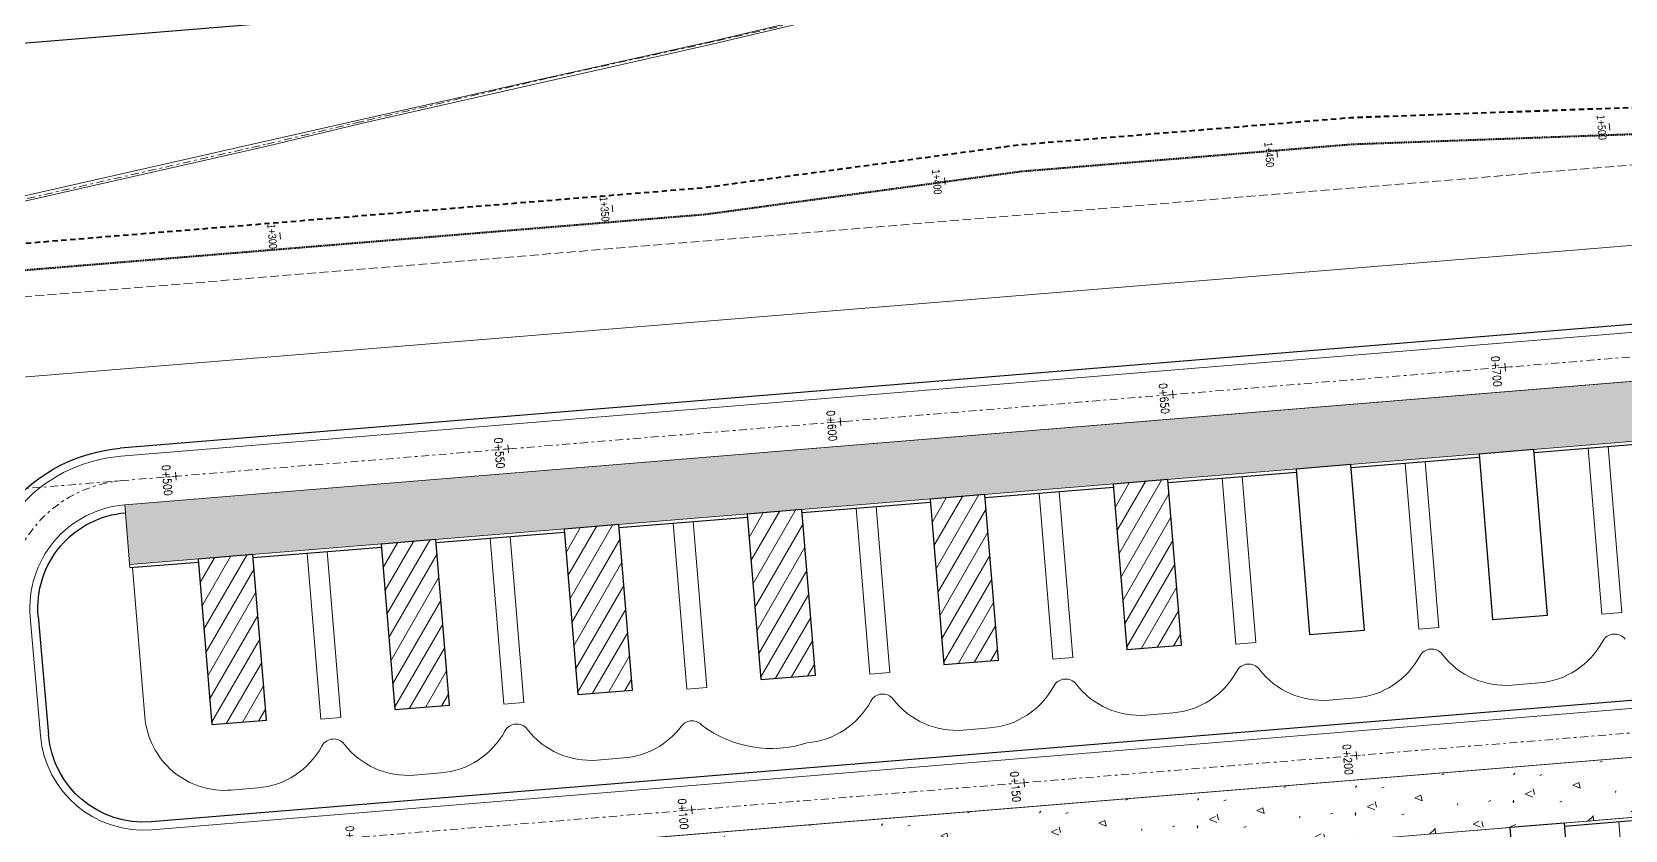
# Model space of a CAD drawing. Header units: metres. Extents: x -703672 to 3951284, y -4124475 to 4104628.
# Drawn here: x 327422.2 to 327661.1, y 4103863.3 to 4103983 of the extents above; entities that cross this region are included whole.
import ezdxf

# ---------------------------------------------------------------- set-up
doc = ezdxf.new("R2010")
doc.units = ezdxf.units.M
doc.header["$MEASUREMENT"] = 0
for name, pattern in [('DGN Style 2', [1.328383, 0.79703, -0.531353]), ('DGN Style 3', [1.859736, 1.328383, -0.531353]), ('DGN Style 7', [2.656765, 1.195544, -0.531353, 0.398515, -0.531353])]:
    doc.linetypes.add(name, pattern=pattern)
for name, color, linetype, lineweight in [('0_가배수로', 6, 'DGN Style 2', 40), ('C-ALGN-STAT', 8, 'Continuous', 0), ('C-ALGN-STAT1', 8, 'Continuous', 0), ('C-ANNO-PATT', 251, 'Continuous', 0), ('C-ANNO-TEXT', 7, 'Continuous', 25), ('C-APRN-OTLN', 7, 'Continuous', 0), ('C-PADS-OTLN', 9, 'Continuous', 30), ('C-PROP-CONS(Alpha)', 7, 'DGN Style 2', 40), ('C-ROAD-CNTR', 8, 'DGN Style 7', 0), ('C-ROAD-CURB', 9, 'Continuous', 0), ('C-ROAD-OTLN', 7, 'Continuous', 0), ('C-SITE-EROS', 252, 'Continuous', 0), ('V-DTCH-CNTR', 252, 'DGN Style 7', 0), ('V-DTCH-TOP~', 252, 'Continuous', 0)]:
    doc.layers.add(name, color=color, linetype=linetype, lineweight=lineweight)
doc.styles.add('DGN', font='ENGINEERING.shx', dxfattribs={"width": 0.85, "height": 1.2})
doc.styles.add('Style-ENGINEERING', font='ENGINEERING.shx')

# ---------------------------------------------------------------- blocks, each defined once
blk = doc.blocks.new('lbl_tic')
at = {"color": 0, "linetype": 'ByBlock', "lineweight": -2}
blk.add_line((0, -0.04165), (0, 0.04165), dxfattribs=at)

msp = doc.modelspace()

# ---------------------------------------------------------------- hatches: boundary and pattern name
at = {"layer": 'C-ANNO-PATT'}
h = msp.add_hatch(dxfattribs=at)
h.set_pattern_fill('CONCRT', color=256, style=0, pattern_type=2)
h.set_pattern_definition([(25.3149, (327648.367, 4103926.0021), (-34.2874615, -14.667574), [0.9851, -200.3872]), (283.1267, (327649.2575, 4103926.4233), (-23.072246, 105.406153), [0.8989, -191.3008]), (158.313, (327649.4617, 4103925.548), (-36.78241, 8.96714), [1.1851, -52.4889]), (41.9717, (327649.8998, 4103919.9814), (-76.677479, -65.737295), [2.0496, -115.33824]), (273.297, (327651.2409, 4103921.472), (-11.855964, 225.480351), [1.8162, -247.711]), (164.212, (327651.241, 4103919.472), (-160.222724, 46.735292), [1.65204, -203.076]), (23.1604, (327648.543, 4103932.0644), (-23.68996, -1.90014), [2.0497, -35.2433]), (254.807, (327650.241, 4103932.472), (8.102837, 36.402086), [1.8496, -162.262]), (145.372, (327650.241, 4103931.472), (-13.092415, 10.867286), [1.6727, -186.226]), (263.4329, (327654.8097, 4103925.1546), (19.317771, 156.475875), [0.2562, -217.6865]), (26.581, (327660.241, 4103925.472), (-79.172687, -42.102192), [0.3499, -126.52]), (26.581, (327646.241, 4103917.472), (-79.172687, -42.102192), [0.3499, -126.52]), (26.581, (327647.241, 4103923.472), (-79.172687, -42.102192), [0.3499, -126.52]), (236.8061, (327652.7377, 4103916.9439), (-10.597504, -12.76743), [0.3216, -149.97804]), (26.581, (327653.241, 4103929.472), (-79.172687, -42.102192), [0.3499, -126.52]), (26.581, (327643.241, 4103927.472), (-79.172687, -42.102192), [0.3499, -126.52]), (25.3149, (327641.2577, 4103924.6779), (-34.2874615, -14.667574), [0.9851, -200.3872]), (283.127, (327642.241, 4103925.472), (-23.072864, 105.406282), [0.8989, -191.301]), (158.313, (327642.3524, 4103924.2236), (-36.78241, 8.96714), [1.1851, -52.4889]), (25.3149, (327657.0897, 4103922.0618), (-34.2874615, -14.667574), [0.9851, -200.3872]), (283.127, (327658.241, 4103922.472), (-23.072864, 105.406282), [0.8989, -191.301]), (158.313, (327658.1843, 4103921.6076), (-36.78241, 8.96714), [1.1851, -52.4889]), (263.4329, (327650.1042, 4103936.3931), (19.317771, 156.475875), [0.2562, -217.6865]), (263.4329, (327663.139, 4103925.6789), (19.317771, 156.475875), [0.2562, -217.6865])])
h.paths.add_polyline_path([(327436.10385, 4103912.10011), (327436.8388, 4103903.13528), (327789.3524, 4103932.03496), (327788.61744, 4103940.99978)])
h = msp.add_hatch(dxfattribs=at)
h.set_pattern_fill('HATCH', color=256, style=0, pattern_type=2)
h.set_pattern_definition([(240, (327584.3004, 4103915.2223), (1.73205, -1), [])])
h.paths.add_polyline_path([(327584.30035, 4103915.2223), (327592.50284, 4103915.89463), (327594.537, 4103891.07786), (327586.33451, 4103890.40552)])
h = msp.add_hatch(dxfattribs=at)
h.set_pattern_fill('HATCH', color=256, style=0, pattern_type=2)
h.set_pattern_definition([(240, (327556.8624, 4103912.9733), (1.73205, -1), [])])
h.paths.add_polyline_path([(327556.86237, 4103912.97328), (327565.06486, 4103913.64562), (327567.09902, 4103888.82885), (327558.89653, 4103888.15651)])
h = msp.add_hatch(dxfattribs=at)
h.set_pattern_fill('HATCH', color=256, style=0, pattern_type=2)
h.set_pattern_definition([(240, (327529.4244, 4103910.7243), (1.73205, -1), [])])
h.paths.add_polyline_path([(327529.42439, 4103910.72427), (327537.62688, 4103911.3966), (327539.66104, 4103886.57983), (327531.45855, 4103885.9075)])
h = msp.add_hatch(dxfattribs=at)
h.set_pattern_fill('HATCH', color=256, style=0, pattern_type=2)
h.set_pattern_definition([(240, (327501.9864, 4103908.4753), (1.73205, -1), [])])
h.paths.add_polyline_path([(327501.98641, 4103908.47525), (327510.1889, 4103909.14759), (327512.22306, 4103884.33082), (327504.02057, 4103883.65848)])
h = msp.add_hatch(dxfattribs=at)
h.set_pattern_fill('HATCH', color=256, style=0, pattern_type=2)
h.set_pattern_definition([(240, (327474.5484, 4103906.2262), (1.73205, -1), [])])
h.paths.add_polyline_path([(327474.54842, 4103906.22624), (327482.75092, 4103906.89857), (327484.78508, 4103882.0818), (327476.58259, 4103881.40947)])
h = msp.add_hatch(dxfattribs=at)
h.set_pattern_fill('HATCH', color=256, style=0, pattern_type=2)
h.set_pattern_definition([(240, (327447.1104, 4103903.9772), (1.73205, -1), [])])
h.paths.add_polyline_path([(327447.11044, 4103903.97722), (327455.31293, 4103904.64956), (327457.3471, 4103879.83279), (327449.1446, 4103879.16045)])
h = msp.add_hatch(dxfattribs=at)
h.set_pattern_fill('CONCRT', color=256, style=0, pattern_type=2)
h.set_pattern_definition([(25.3149, (327653.1865, 4103870.0087), (-34.2874615, -14.667574), [0.9851, -200.3872]), (283.1267, (327654.077, 4103870.43), (-23.072246, 105.406153), [0.8989, -191.3008]), (158.313, (327654.281, 4103869.5545), (-36.78241, 8.96714), [1.1851, -52.4889]), (41.9717, (327654.7193, 4103863.988), (-76.677479, -65.737295), [2.0496, -115.33824]), (273.297, (327656.2409, 4103865.472), (-11.855964, 225.480351), [1.8162, -247.711]), (164.212, (327656.241, 4103863.472), (-160.222724, 46.735292), [1.65204, -203.076]), (23.1604, (327653.362, 4103876.071), (-23.68996, -1.90014), [2.0497, -35.2433]), (254.807, (327655.241, 4103876.472), (8.102837, 36.402086), [1.8496, -162.262]), (145.372, (327655.241, 4103875.472), (-13.092415, 10.867286), [1.6727, -186.226]), (263.4329, (327659.6292, 4103869.1612), (19.317771, 156.475875), [0.2562, -217.6865]), (26.581, (327664.241, 4103869.472), (-79.172687, -42.102192), [0.3499, -126.52]), (26.581, (327651.241, 4103861.472), (-79.172687, -42.102192), [0.3499, -126.52]), (26.581, (327651.241, 4103867.472), (-79.172687, -42.102192), [0.3499, -126.52]), (236.8061, (327657.5572, 4103860.9505), (-10.597504, -12.76743), [0.3216, -149.97804]), (26.581, (327657.241, 4103873.472), (-79.172687, -42.102192), [0.3499, -126.52]), (26.581, (327648.241, 4103871.472), (-79.172687, -42.102192), [0.3499, -126.52]), (25.3149, (327646.0772, 4103868.6845), (-34.2874615, -14.667574), [0.9851, -200.3872]), (283.127, (327647.241, 4103869.472), (-23.072864, 105.406282), [0.8989, -191.301]), (158.313, (327647.172, 4103868.23), (-36.78241, 8.96714), [1.1851, -52.4889]), (25.3149, (327661.9092, 4103866.0684), (-34.2874615, -14.667574), [0.9851, -200.3872]), (283.127, (327663.241, 4103866.472), (-23.072864, 105.406282), [0.8989, -191.301]), (158.313, (327663.004, 4103865.614), (-36.78241, 8.96714), [1.1851, -52.4889]), (263.4329, (327654.9237, 4103880.3997), (19.317771, 156.475875), [0.2562, -217.6865]), (263.4329, (327667.9586, 4103869.6855), (19.317771, 156.475875), [0.2562, -217.6865])])
h.paths.add_polyline_path([(327440.92336, 4103856.10699), (327441.65834, 4103847.14185), (327772.34891, 4103874.25244), (327771.61393, 4103883.21758)])

# ---------------------------------------------------------------- linework, layer by layer
at = {"layer": '0_가배수로', "color": 9, "ltscale": 0.2, "transparency": 33554661, "flags": 128}
msp.add_lwpolyline([(327184.47194, 4103863.17784), (327235.29389, 4103835.44689), (327389.70804, 4103846.11989), (327381.27935, 4103944.05322), (327523.14181, 4103955.68129), (327570.55401, 4103962.12609), (327620.17842, 4103966.19366), (327675.8157, 4103968.19554), (327686.22442, 4103969.04872)], dxfattribs=at)
at = {"layer": 'C-ALGN-STAT1', "flags": 128}
for points in [[(327658.70654, 4103969.30154), (327658.78824, 4103968.30488)], [(327608.87367, 4103965.21688), (327608.95536, 4103964.22022)], [(327559.04079, 4103961.13221), (327559.12248, 4103960.13556)], [(327509.20791, 4103957.04755), (327509.28961, 4103956.0509)], [(327459.37504, 4103952.96289), (327459.45673, 4103951.96623)]]:
    msp.add_lwpolyline(points, dxfattribs=at)
at = {"layer": 'C-ANNO-PATT'}
msp.add_line((327447.29151, 4103902.99242), (327447.29182, 4103902.98874), dxfattribs=at)
at = {"layer": 'C-ANNO-PATT', "flags": 128}
for points in [[(327584.30035, 4103915.2223), (327592.50284, 4103915.89463), (327594.537, 4103891.07786), (327586.33451, 4103890.40552), (327584.30035, 4103915.2223)], [(327556.86237, 4103912.97328), (327565.06486, 4103913.64562), (327567.09902, 4103888.82885), (327558.89653, 4103888.15651), (327556.86237, 4103912.97328)], [(327529.42439, 4103910.72427), (327537.62688, 4103911.3966), (327539.66104, 4103886.57983), (327531.45855, 4103885.9075), (327529.42439, 4103910.72427)], [(327501.98641, 4103908.47525), (327510.1889, 4103909.14759), (327512.22306, 4103884.33082), (327504.02057, 4103883.65848), (327501.98641, 4103908.47525)], [(327474.54842, 4103906.22624), (327482.75092, 4103906.89857), (327484.78508, 4103882.0818), (327476.58259, 4103881.40947), (327474.54842, 4103906.22624)], [(327447.11044, 4103903.97722), (327455.31293, 4103904.64956), (327457.3471, 4103879.83279), (327449.1446, 4103879.16045), (327447.11044, 4103903.97722)]]:
    msp.add_lwpolyline(points, close=True, dxfattribs=at)
at = {"layer": 'C-ANNO-TEXT', "color": 251, "lineweight": 30, "ltscale": 0.6, "elevation": 5.98341}
msp.add_lwpolyline([(327148.22109, 4104005.32173), (327237.56729, 4103964.98667), (327204.30879, 4103891.08603), (327242.85939, 4103870.05093), (327352.86829, 4103877.65467), (327344.48107, 4103975.10616), (327519.46096, 4103989.49351)], dxfattribs=at)
at = {"layer": 'C-APRN-OTLN'}
for p, q in [((327794.83429, 4103932.47918), (327436.83908, 4103903.13531)), ((327436.87585, 4103902.68681), (327436.10371, 4103912.10522))]:
    msp.add_line(p, q, dxfattribs=at)
at = {"layer": 'C-APRN-OTLN', "ltscale": 100}
for points in [[(327788.61744, 4103940.99978), (327436.10385, 4103912.10011)], [(327440.92336, 4103856.10699), (327441.65834, 4103847.14185), (327772.34891, 4103874.25244), (327771.61393, 4103883.21758), (327440.92336, 4103856.10699)]]:
    msp.add_lwpolyline(points, dxfattribs=at)
at = {"layer": 'C-PADS-OTLN'}
for p, q in [((327647.41532, 4103919.9472), (327666.65079, 4103921.52416)), ((327619.97737, 4103917.69779), (327639.21284, 4103919.27475)), ((327592.53942, 4103915.44838), (327611.77489, 4103917.02534)), ((327565.10147, 4103913.19897), (327584.33694, 4103914.77593)), ((327537.66352, 4103910.94956), (327556.89899, 4103912.52652)), ((327510.22557, 4103908.70015), (327529.46104, 4103910.27711)), ((327482.78762, 4103906.45074), (327502.02309, 4103908.0277)), ((327455.34967, 4103904.20133), (327474.58514, 4103905.77829)), ((327436.87584, 4103902.68681), (327447.14719, 4103903.52888)), ((327652.00648, 4103863.93505), (327671.24195, 4103865.51201))]:
    msp.add_line(p, q, dxfattribs=at)
at = {"layer": 'C-PADS-OTLN', "flags": 128}
for points in [[(327647.37881, 4103920.39266), (327639.17631, 4103919.72033), (327641.21048, 4103894.90355), (327649.41297, 4103895.57589), (327647.37881, 4103920.39266)], [(327619.94082, 4103918.14365), (327611.73833, 4103917.47131), (327613.77249, 4103892.65454), (327621.97499, 4103893.32688), (327619.94082, 4103918.14365)], [(327592.50284, 4103915.89463), (327584.30035, 4103915.2223), (327586.33451, 4103890.40552), (327594.537, 4103891.07786), (327592.50284, 4103915.89463)], [(327565.06486, 4103913.64562), (327556.86237, 4103912.97328), (327558.89653, 4103888.15651), (327567.09902, 4103888.82885), (327565.06486, 4103913.64562)], [(327537.62688, 4103911.3966), (327529.42439, 4103910.72427), (327531.45855, 4103885.9075), (327539.66104, 4103886.57983), (327537.62688, 4103911.3966)], [(327510.1889, 4103909.14759), (327501.98641, 4103908.47525), (327504.02057, 4103883.65848), (327512.22306, 4103884.33082), (327510.1889, 4103909.14759)], [(327482.75092, 4103906.89857), (327474.54842, 4103906.22624), (327476.58259, 4103881.40947), (327484.78508, 4103882.0818), (327482.75092, 4103906.89857)], [(327455.31293, 4103904.64956), (327447.11044, 4103903.97722), (327449.1446, 4103879.16045), (327457.3471, 4103879.83279), (327455.31293, 4103904.64956)], [(327651.96997, 4103864.38051), (327643.76747, 4103863.70817), (327645.80164, 4103838.8914), (327654.00413, 4103839.56374), (327651.96997, 4103864.38051)]]:
    msp.add_lwpolyline(points, close=True, dxfattribs=at)
at = {"layer": 'C-PROP-CONS(Alpha)', "color": 9, "transparency": 33554661, "flags": 128}
msp.add_lwpolyline([(328051.3527, 4102748.3794), (328033.31556, 4102763.75986), (328008.63588, 4102785.19479), (328001.05871, 4102791.75499), (327978.76352, 4102811.49267), (327966.14393, 4102822.81362), (327961.87995, 4102829.3476), (327957.05764, 4102838.76079), (327950.91422, 4102852.44749), (327944.91088, 4102882.46314), (327922.95032, 4102979.6172), (327922.19606, 4102984.0747), (327896.89525, 4103096.805), (327873.60268, 4103197.99608), (327970.27789, 4103222.03459), (327945.28538, 4103305.34308), (327930.28199, 4103330.565), (327883.5789, 4103409.04538), (327883.5789, 4103409.04538), (327870.96134, 4103413.47553), (327831.82933, 4103476.30631), (327799.67345, 4103521.61369), (327806.65927, 4103526.95559), (327784.92164, 4103571.61782), (327626.27389, 4103555.28945), (327612.57954, 4103537.31655), (327610.91227, 4103605.48286), (327464.38998, 4103600.40833), (327376.92876, 4103410.13782), (327521.47001, 4103346.72723), (327528.82817, 4103347.64721), (327568.32873, 4103211.27215), (327234.5935, 4103358.39736), (327245.94291, 4103450.1628), (327247.40576, 4103462.28214), (327240.14668, 4103465.30415), (327209.48467, 4103470.9128), (327163.57752, 4103479.173), (327097.17733, 4103490.79146), (327094.80376, 4103490.33633), (327087.56696, 4103491.46592), (327077.44954, 4103494.95888), (327074.03029, 4103496.13935), (327072.34455, 4103496.70369), (327040.42658, 4103507.29082), (327024.62548, 4103509.74664), (327005.05546, 4103511.62135), (326997.36636, 4103513.40122), (326987.18586, 4103509.17685), (326924.94019, 4103516.67967), (326868.18984, 4103514.4521, -0.487479827), (326842.7292, 4103544.50484), (326855.81283, 4103607.65349), (326872.35493, 4103674.82912), (326885.78497, 4103716.96384), (326897.18209, 4103756.39238), (326911.80797, 4103792.56287), (326942.77846, 4103859.49528), (326985.03095, 4103937.1701), (327038.37598, 4104017.3399), (327049.96996, 4104031.93014), (327093.27729, 4104085.21632), (327121.05615, 4104115.05712), (327147.49273, 4104141.10906), (327201.0579, 4104189.95016), (327247.82362, 4104227.24154), (327274.2756, 4104246.45842), (327310.90528, 4104272.18905), (327338.75075, 4104290.68244), (327394.38228, 4104323.71815), (327454.77974, 4104356.19358), (327554.82171, 4104397.58833), (327560.15739, 4104391.6968), (327629.89596, 4104414.0152), (327759.0313, 4104448.39846), (327757.27393, 4104455.16577), (328107.05403, 4104542.5101), (328119.33806, 4104542.5101), (328124.64834, 4104536.17317), (328129.42546, 4104518.54925), (328131.92199, 4104503.02964), (328135.0783, 4104500.21322), (328154.08532, 4104500.66779), (328149.89853, 4104547.78374), (328149.77457, 4104555.82471), (328168.09666, 4104560.11631), (328180.19716, 4104561.57123), (328186.87648, 4104562.38966), (328203.89371, 4104564.51726), (328194.56496, 4104557.62358), (328191.44373, 4104556.20244), (328187.36038, 4104545.71926), (328182.82531, 4104532.76347), (328181.33939, 4104525.83946), (328180.43857, 4104514.50898), (328180.34169, 4104501.51969), (328182.99525, 4104464.36991), (328121.04507, 4104464.11517), (328089.31175, 4104492.9396), (327768.69294, 4104411.19338), (327762.39427, 4104435.44831), (327630.61537, 4104402.08127), (327568.96124, 4104381.97578), (327586.78092, 4104362.29968), (327579.79504, 4104360.19002), (327526.99498, 4104339.56064), (327472.1786, 4104315.44936), (327377.06161, 4104262.3942), (327337.81504, 4104235.45313), (327331.84777, 4104234.20348), (327216.38207, 4104145.33798), (327178.59297, 4104112.04266), (327136.63714, 4104068.61994), (327133.16172, 4104062.07393), (327081.99277, 4104002.3049), (327197.91251, 4103949.97329), (327165.54847, 4103878.06014), (327236.18395, 4103839.51795), (327385.37396, 4103849.82986), (327376.94969, 4103947.71175), (327522.70873, 4103959.65921), (327570.12093, 4103966.10401), (327619.943, 4103970.18778), (327675.58027, 4103972.18966), (327840.24624, 4103985.68687), (327861.32621, 4103740.75776), (327930.64207, 4103742.35485), (327992.44273, 4103748.22786), (328033.50295, 4103744.72485), (328070.88489, 4103745.58616), (328069.983, 4103756.76948), (328241.83308, 4103770.44222), (328288.46429, 4103241.59854), (328052.97432, 4103223.49588), (328046.34096, 4103208.98868), (328077.96337, 4102853.33535), (328045.91402, 4102815.22495), (328124.41153, 4102748.3794)], format="xyb", dxfattribs=at)
at = {"layer": 'C-ROAD-CNTR'}
for p, q in [((327807.40526, 4103946.20201), (327416.64185, 4103914.17222)), ((327785.27042, 4103887.9992), (327421.46096, 4103858.17875))]:
    msp.add_line(p, q, dxfattribs=at)
at = {"layer": 'C-ROAD-CNTR', "extrusion": (0, 0, -1)}
msp.add_arc((-327437.3701, 4103896.65704), 19.15, 355.0809276, 85.3141002, dxfattribs=at)
at = {"layer": 'C-ROAD-CURB', "linetype": 'Continuous', "lineweight": 25}
for p, q in [((327787.92326, 4103949.47139), (327435.40929, 4103920.5768)), ((327423.12277, 4103895.43083), (327424.65769, 4103877.59661)), ((327782.17753, 4103892.61195), (327440.07323, 4103864.57061))]:
    msp.add_line(p, q, dxfattribs=at)
at = {"layer": 'C-ROAD-CURB', "linetype": 'Continuous', "lineweight": 25, "extrusion": (0, 0, -1)}
for centre, radius, start, end in [((-327437.3701, 4103896.65704), 24, 355.0809276, 85.3141002), ((-327437.3701, 4103896.65704), 14.3, 355.0809276, 85.3141002), ((-327438.90502, 4103878.82282), 14.3, 265.3141002, 355.0809276)]:
    msp.add_arc(centre, radius, start, end, dxfattribs=at)
at = {"layer": 'C-ROAD-OTLN'}
for p, q in [((327788.0213, 4103948.2754), (327435.50732, 4103919.38081)), ((327788.61744, 4103940.99978), (327436.10386, 4103912.10523)), ((327421.92719, 4103895.32793), (327423.46211, 4103877.49371)), ((327782.27556, 4103891.41596), (327440.17126, 4103863.37463)), ((327782.87207, 4103884.14037), (327440.92297, 4103856.11176)), ((327772.34891, 4103874.25244), (327441.65833, 4103847.14188))]:
    msp.add_line(p, q, dxfattribs=at)
at = {"layer": 'C-ROAD-OTLN', "extrusion": (0, 0, -1)}
for centre, radius, start, end in [((-327437.3701, 4103896.65704), 22.8, 355.0809276, 85.3141002), ((-327437.3701, 4103896.65704), 15.5, 355.0809276, 85.3141002), ((-327438.90502, 4103878.82282), 15.5, 265.3141002, 355.0809276)]:
    msp.add_arc(centre, radius, start, end, dxfattribs=at)
at = {"layer": 'C-SITE-EROS', "linetype": 'DGN Style 3', "transparency": 33554661}
msp.add_line((327385.60902, 4103940.3947), (327832.95891, 4103977.06272), dxfattribs=at)
at = {"layer": 'C-SITE-EROS', "linetype": 'Continuous'}
for p, q in [((327822.02791, 4103964.12649), (327398.598, 4103929.41912)), ((327655.53835, 4103920.60967), (327657.58026, 4103895.70284)), ((327658.52832, 4103920.85479), (327660.57023, 4103895.94792)), ((327628.1004, 4103918.36026), (327630.14231, 4103893.45343)), ((327631.09037, 4103918.60538), (327633.13228, 4103893.69851)), ((327600.66245, 4103916.11085), (327602.70436, 4103891.20402)), ((327603.65242, 4103916.35597), (327605.69433, 4103891.4491)), ((327573.2245, 4103913.86144), (327575.26641, 4103888.95461)), ((327576.21447, 4103914.10656), (327578.25638, 4103889.19969)), ((327545.78667, 4103911.61057), (327547.82858, 4103886.70375)), ((327548.77664, 4103911.8557), (327550.81855, 4103886.94883)), ((327518.3486, 4103909.36262), (327520.39051, 4103884.45579)), ((327521.33857, 4103909.60774), (327523.38048, 4103884.70087)), ((327490.91066, 4103907.1132), (327492.95231, 4103882.20944)), ((327493.90062, 4103907.35833), (327495.94228, 4103882.45451)), ((327463.47242, 4103904.86725), (327465.51433, 4103879.96042)), ((327466.46239, 4103905.11237), (327468.5043, 4103880.2055)), ((327657.58026, 4103895.70284), (327660.57023, 4103895.94792)), ((327630.14231, 4103893.45343), (327633.13228, 4103893.69851)), ((327602.70436, 4103891.20402), (327605.69433, 4103891.4491)), ((327547.82858, 4103886.70375), (327550.81855, 4103886.94883)), ((327575.26641, 4103888.95461), (327578.25638, 4103889.19969)), ((327520.39051, 4103884.45579), (327523.38048, 4103884.70087)), ((327644.12366, 4103885.06867), (327648.14019, 4103885.39789)), ((327492.95231, 4103882.20944), (327495.94228, 4103882.45451)), ((327616.68567, 4103882.81965), (327620.7022, 4103883.14888)), ((327465.51433, 4103879.96042), (327468.5043, 4103880.2055)), ((327660.12964, 4103864.59449), (327662.17155, 4103839.68767))]:
    msp.add_line(p, q, dxfattribs=at)
at = {"layer": 'C-SITE-EROS', "linetype": 'Continuous', "flags": 128}
for points in [[(327439.11758, 4103880.30514), (327437.28029, 4103902.72008)], [(327593.26422, 4103880.89986), (327589.24769, 4103880.57064)], [(327565.82624, 4103878.65085), (327561.80971, 4103878.32162)], [(327510.95028, 4103874.15282), (327506.93375, 4103873.82359)], [(327483.5123, 4103871.9038), (327479.49577, 4103871.57458)], [(327456.07432, 4103869.65479), (327452.05779, 4103869.32556)]]:
    msp.add_lwpolyline(points, dxfattribs=at)
at = {"layer": 'C-SITE-EROS', "linetype": 'Continuous', "extrusion": (0, 0, -1)}
for centre, start, end in [((-327659.49263, 4103890.73185), 28.2474707, 142.3807296), ((-327632.05443, 4103888.48244), 28.2493307, 142.3788697), ((-327604.61645, 4103886.23342), 28.2493307, 142.3788697), ((-327577.17847, 4103883.98441), 28.2493306, 142.3788697), ((-327549.74049, 4103881.73539), 28.2493306, 142.3788697), ((-327494.86453, 4103877.23736), 28.2493307, 142.3788697), ((-327521.1673, 4103877.70917), 36.8880129, 139.8187097), ((-327467.42654, 4103874.98835), 28.2493307, 142.3788697)]:
    msp.add_arc(centre, 2, start, end, dxfattribs=at)
at = {"layer": 'C-SITE-EROS', "linetype": 'Continuous'}
for centre, radius, start, end in [((327619.72189, 4103895.10877), 12, 274.6858998, 331.7506693), ((327643.14334, 4103897.02856), 12, 217.6211303, 274.6858998), ((327647.15987, 4103897.35778), 12, 274.6858998, 331.7525293), ((327592.2839, 4103892.85975), 12, 274.6858998, 331.7506693), ((327615.70536, 4103894.77954), 12, 217.6211303, 274.6858998), ((327564.84592, 4103890.61074), 12, 274.6858998, 331.7506693), ((327588.26737, 4103892.53053), 12, 217.6211303, 274.6858998), ((327537.40794, 4103888.36172), 12, 274.6858998, 331.7506693), ((327560.82939, 4103890.28151), 12, 217.6211303, 274.6858998), ((327451.07747, 4103881.28546), 12, 184.6858998, 274.6858998), ((327482.53198, 4103883.86369), 12, 274.6858998, 331.7506693), ((327505.95343, 4103885.78348), 12, 217.6211303, 274.6858998), ((327509.96996, 4103886.11271), 12, 274.6858998, 323.1119871), ((327533.06346, 4103892.93407), 17.3686, 233.3484016, 287.8530111), ((327455.094, 4103881.61468), 12, 274.6858998, 331.7506693), ((327478.51545, 4103883.53447), 12, 217.6211303, 274.6858998)]:
    msp.add_arc(centre, radius, start, end, dxfattribs=at)
at = {"layer": 'V-DTCH-CNTR'}
msp.add_line((327413.71803, 4103956.28403, 6.83119), (327457.22107, 4103966.16652, 6.96436), dxfattribs=at)
msp.add_polyline3d([(327656.93587, 4104011.81448, 6.9447), (327638.09339, 4104007.50278, 6.94321), (327619.22931, 4104003.30485, 6.95502), (327595.72515, 4103997.84485, 6.89465), (327573.36892, 4103992.66911, 6.87867), (327546.83826, 4103986.73895, 6.84017), (327524.25166, 4103981.53187, 6.84127), (327499.49894, 4103976.07425, 6.80117), (327471.48644, 4103969.55822, 6.81622), (327457.22107, 4103966.16652, 6.96436)], dxfattribs=at)
at = {"layer": 'V-DTCH-TOP~', "linetype": 'Continuous'}
for p, q in [((327413.49967, 4103956.74359, 6.8307), (327457.23949, 4103966.61716, 7.34316)), ((327413.98065, 4103956.05243, 6.90175), (327457.46419, 4103965.91136, 7.30607))]:
    msp.add_line(p, q, dxfattribs=at)
for points in [[(327656.80441, 4104012.07288, 7.47084), (327638.06341, 4104007.80102, 7.46889), (327619.11065, 4104003.47374, 7.44061), (327595.63932, 4103998.03723, 7.40801), (327573.2448, 4103993.0163, 7.38068), (327546.8906, 4103986.99049, 7.33457), (327524.21939, 4103981.6226, 7.33158), (327499.4197, 4103976.14762, 7.296), (327471.38884, 4103969.82038, 7.30904), (327457.23949, 4103966.61716, 7.34316)], [(327657.09983, 4104011.55099, 7.4269), (327638.14603, 4104007.31283, 7.42561), (327619.41786, 4104002.86845, 7.40294), (327595.729, 4103997.64188, 7.39525), (327573.41587, 4103992.47812, 7.37908), (327546.8803, 4103986.54876, 7.33372), (327524.19022, 4103981.19018, 7.32328), (327499.56534, 4103975.65427, 7.31812), (327471.54417, 4103969.30474, 7.29994), (327457.46419, 4103965.91136, 7.30607)]]:
    msp.add_polyline3d(points, dxfattribs=at)

# ---------------------------------------------------------------- block references
at = {"layer": 'C-ALGN-STAT', "lineweight": 18}
for p, xscale, yscale, zscale, rotation in [((327643.07596, 4103932.73303), 14.40576230492195, 14.40576230492195, 14.40576230492195, 274.6669517531642), ((327643.07596, 4103932.73303), 14.40576230492194, 14.40576230492194, 14.40576230492194, 274.6668987448687), ((327643.07596, 4103932.73303), 14.40576230492196, 14.40576230492196, 14.40576230492196, 4.666951753164193), ((327643.07596, 4103932.73303), 14.40576230492195, 14.40576230492195, 14.40576230492195, 4.666898744868715), ((327593.24314, 4103928.64774), 14.40576230492195, 14.40576230492195, 14.40576230492195, 274.6669517531642), ((327593.24314, 4103928.64774), 14.40576230492194, 14.40576230492194, 14.40576230492194, 274.6668987448687), ((327593.24314, 4103928.64774), 14.40576230492196, 14.40576230492196, 14.40576230492196, 4.666951753164193), ((327593.24314, 4103928.64774), 14.40576230492195, 14.40576230492195, 14.40576230492195, 4.666898744868715), ((327543.4106, 4103924.5633), 14.40576230492196, 14.40576230492196, 14.40576230492196, 4.666951753164193), ((327543.4106, 4103924.5633), 14.40576230492195, 14.40576230492195, 14.40576230492195, 4.666898744868715), ((327543.4106, 4103924.5633), 14.40576230492195, 14.40576230492195, 14.40576230492195, 274.6669517531642), ((327543.4106, 4103924.5633), 14.40576230492194, 14.40576230492194, 14.40576230492194, 274.6668987448687), ((327493.57772, 4103920.47864), 14.40576230492195, 14.40576230492195, 14.40576230492195, 274.6669517531642), ((327493.57772, 4103920.47864), 14.40576230492194, 14.40576230492194, 14.40576230492194, 274.6668987448687), ((327493.57772, 4103920.47864), 14.40576230492196, 14.40576230492196, 14.40576230492196, 4.666951753164193), ((327493.57772, 4103920.47864), 14.40576230492195, 14.40576230492195, 14.40576230492195, 4.666898744868715), ((327443.74486, 4103916.3938), 14.40576230492195, 14.40576230492195, 14.40576230492195, 274.6669517531642), ((327443.74484, 4103916.394), 14.40576230492195, 14.40576230492195, 14.40576230492195, 4.666898744868715), ((327443.74486, 4103916.3938), 14.40576230492196, 14.40576230492196, 14.40576230492196, 4.666951753164193), ((327620.79243, 4103874.51784), 14.40576230492197, 14.40576230492197, 14.40576230492197, 4.643319330166546), ((327620.79243, 4103874.51784), 14.40576230492196, 14.40576230492196, 14.40576230492196, 4.643266321871067), ((327620.79243, 4103874.51784), 14.40576230492196, 14.40576230492196, 14.40576230492196, 274.6433193301665), ((327620.79243, 4103874.51784), 14.40576230492194, 14.40576230492194, 14.40576230492194, 274.6432663218711), ((327570.95956, 4103870.43318), 14.40576230492196, 14.40576230492196, 14.40576230492196, 274.6433193301665), ((327570.95956, 4103870.43318), 14.40576230492194, 14.40576230492194, 14.40576230492194, 274.6432663218711), ((327570.95956, 4103870.43318), 14.40576230492197, 14.40576230492197, 14.40576230492197, 4.643319330166546), ((327570.95956, 4103870.43318), 14.40576230492196, 14.40576230492196, 14.40576230492196, 4.643266321871067), ((327521.12668, 4103866.34852), 14.40576230492196, 14.40576230492196, 14.40576230492196, 274.6433193301665), ((327521.12668, 4103866.34852), 14.40576230492194, 14.40576230492194, 14.40576230492194, 274.6432663218711), ((327521.12668, 4103866.34852), 14.40576230492197, 14.40576230492197, 14.40576230492197, 4.643319330166546), ((327521.12668, 4103866.34852), 14.40576230492196, 14.40576230492196, 14.40576230492196, 4.643266321871067)]:
    msp.add_blockref('lbl_tic', p, dxfattribs=dict(at, xscale=xscale, yscale=yscale, zscale=zscale, rotation=rotation))

# ---------------------------------------------------------------- texts
at = {"layer": 'C-ALGN-STAT', "lineweight": 25, "char_height": 1.2, "attachment_point": 8, "line_spacing_factor": 0.6, "style": 'DGN'}
for s, insert, rotation in [('\\Fsimplex;\\H1x;\\W0.85;0+700', (327641.18066, 4103932.08118), 274.390651), ('\\Fsimplex;\\H1x;\\W0.85;0+650', (327591.34784, 4103927.99588), 274.390651), ('\\Fsimplex;\\H1x;\\W0.85;0+600', (327541.5153, 4103923.91145), 274.390651), ('\\Fsimplex;\\H1x;\\W0.85;0+550', (327491.68242, 4103919.82678), 274.390651), ('\\Fsimplex;\\H1x;\\W0.85;0+500', (327441.84954, 4103915.74214), 274.390651), ('\\Fsimplex;\\H1x;\\W0.85;0+200', (327618.89687, 4103873.86677), 274.3670186), ('\\Fsimplex;\\H1x;\\W0.85;0+150', (327569.06399, 4103869.78211), 274.3670186), ('\\Fsimplex;\\H1x;\\W0.85;0+100', (327519.23111, 4103865.69745), 274.3670186), ('\\Fsimplex;\\H1x;\\W0.85;0+050', (327469.39824, 4103861.61278), 274.3670186)]:
    msp.add_mtext(s, dxfattribs=dict(at, insert=insert, rotation=rotation))
at = {"layer": 'C-ALGN-STAT1', "char_height": 1.2, "attachment_point": 2, "rotation": 274.6858998, "line_spacing_factor": 1.2, "style": 'Style-ENGINEERING'}
for s, insert in [('\\H1x;\\W0.833333;1+500', (327658.14939, 4103968.75419)), ('\\H1x;\\W0.833333;1+450', (327608.31652, 4103964.66953)), ('\\H1x;\\W0.833333;1+400', (327558.48364, 4103960.58487)), ('\\H1x;\\W0.833333;1+350', (327508.65077, 4103956.50021)), ('\\H1x;\\W0.833333;1+300', (327458.81789, 4103952.41555))]:
    msp.add_mtext(s, dxfattribs=dict(at, insert=insert))

doc.saveas('drawing.dxf')
